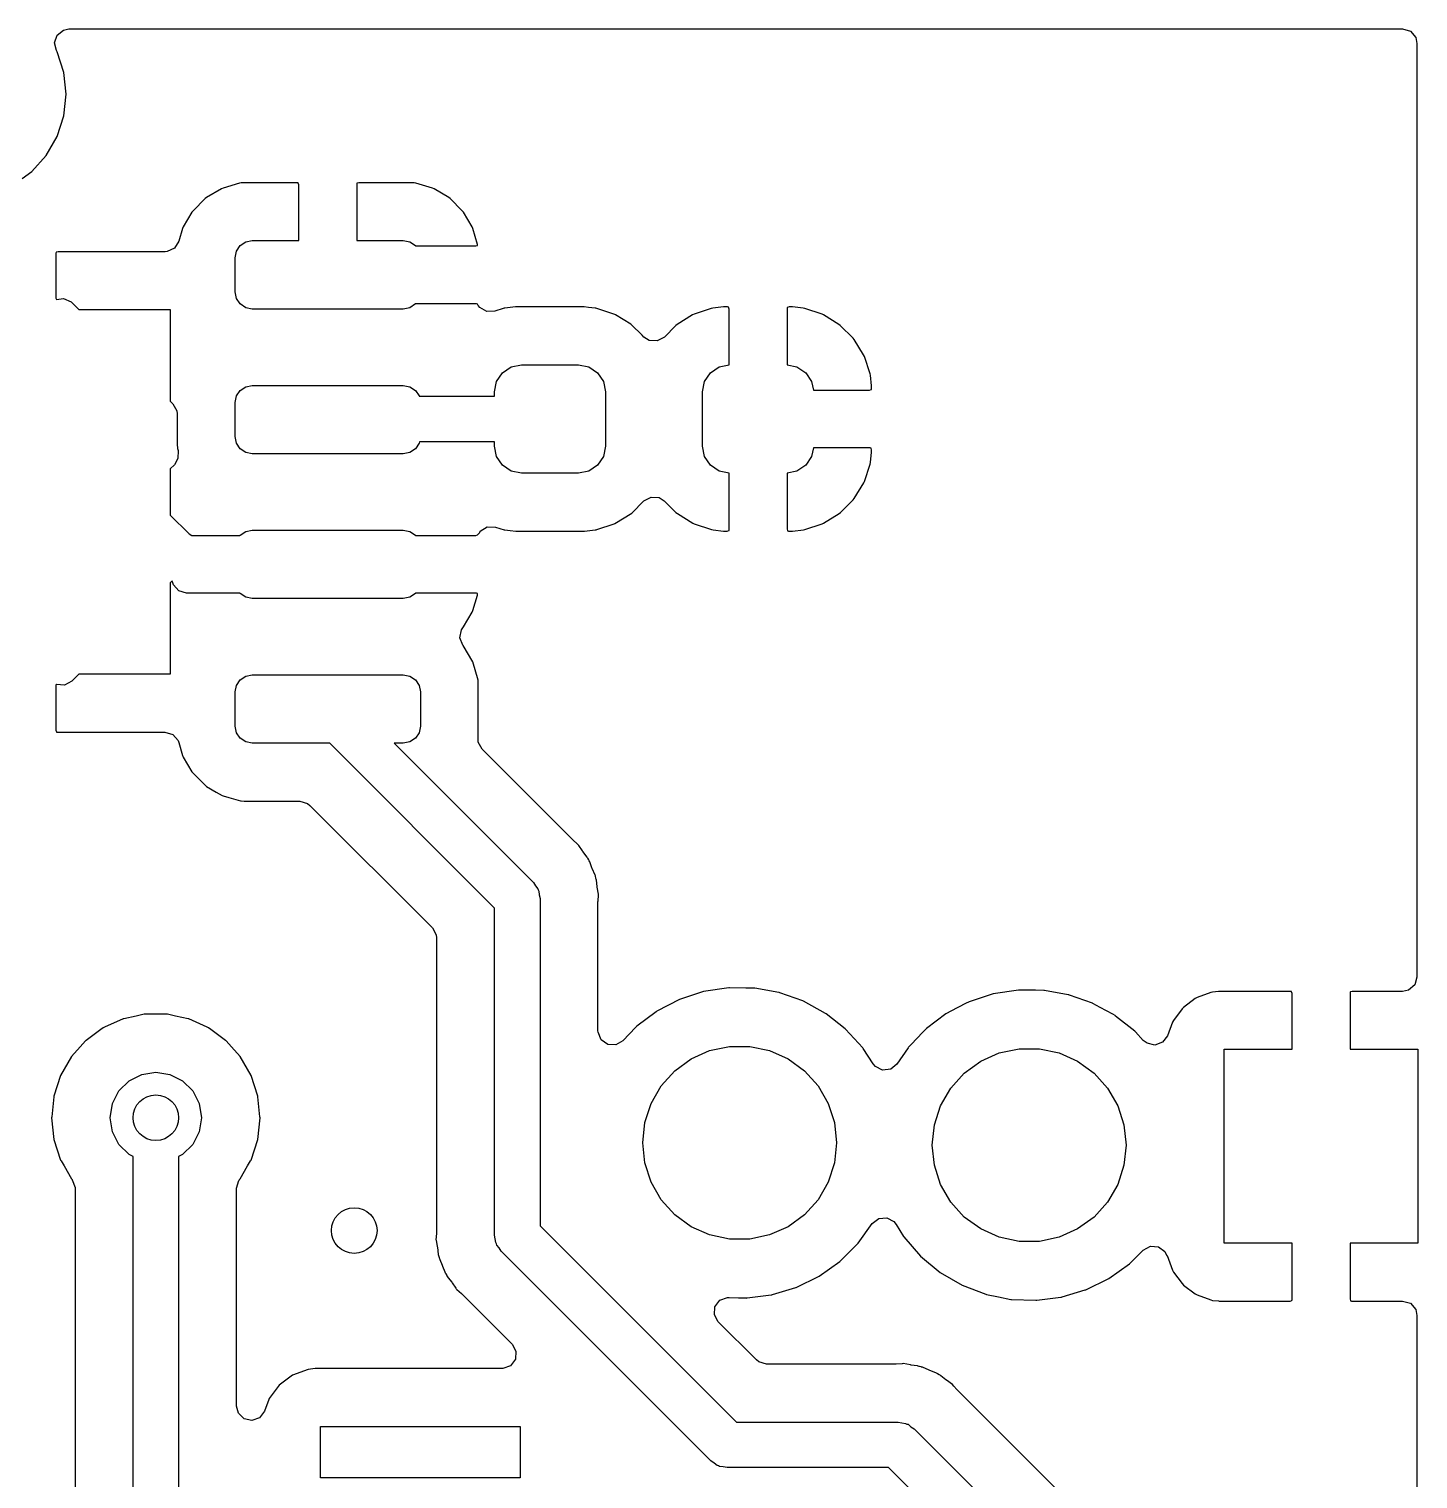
# Model space of a CAD drawing. Extents: x 89.4 to 113.8, y -88.6 to -51.3.
# Drawn here: x 101.62 to 113.8, y -64.03 to -51.31 of the extents above; entities that cross this region are included whole.
import ezdxf

# ---------------------------------------------------------------- set-up
doc = ezdxf.new("R2010")
doc.units = 0
doc.layers.add('BLACK', color=7, linetype='CONTINUOUS')

msp = doc.modelspace()

# ---------------------------------------------------------------- linework, layer by layer
at = {"layer": 'BLACK', "linetype": 'CONTINUOUS'}
for p, q in [((101.841, -51.4285), (101.865, -51.3614)), ((101.865, -51.3614), (101.92, -51.3175)), ((101.92, -51.3175), (101.967, -51.3085)), ((101.967, -51.3085), (113.665, -51.3085)), ((113.665, -51.3085), (113.734, -51.3285)), ((113.734, -51.3285), (113.78, -51.3822)), ((113.78, -51.3822), (113.791, -51.4345)), ((101.858, -51.4975), (101.841, -51.4285)), ((101.865, -51.5084), (101.858, -51.4975)), ((101.924, -51.6901), (101.865, -51.5084)), ((113.791, -51.4345), (113.791, -59.626)), ((101.944, -51.88), (101.924, -51.6901)), ((101.924, -52.0699), (101.944, -51.88)), ((101.865, -52.2516), (101.924, -52.0699)), ((101.769, -52.4169), (101.865, -52.2516)), ((101.641, -52.5589), (101.769, -52.4169)), ((101.558, -52.6196), (101.641, -52.5589)), ((103.465, -52.6617), (103.319, -52.7041)), ((103.478, -52.6594), (103.465, -52.6617)), ((103.506, -52.6572), (103.478, -52.6594)), ((103.511, -52.657), (103.506, -52.6572)), ((103.97, -52.657), (103.511, -52.657)), ((103.978, -52.6587), (103.97, -52.657)), ((103.979, -52.6599), (103.978, -52.6587)), ((103.983, -52.6751), (103.979, -52.6599)), ((104.493, -52.6629), (104.492, -52.6705)), ((104.494, -52.6615), (104.493, -52.6629)), ((104.51, -52.657), (104.494, -52.6615)), ((104.964, -52.657), (104.51, -52.657)), ((104.969, -52.6572), (104.964, -52.657)), ((104.997, -52.6594), (104.969, -52.6572)), ((105.01, -52.6617), (104.997, -52.6594)), ((105.156, -52.7041), (105.01, -52.6617)), ((103.175, -52.7869), (103.163, -52.7966)), ((103.305, -52.7104), (103.175, -52.7869)), ((103.319, -52.7041), (103.305, -52.7104)), ((103.983, -53.165), (103.983, -52.6751)), ((104.492, -52.6705), (104.492, -53.165)), ((105.17, -52.7104), (105.156, -52.7041)), ((105.3, -52.7869), (105.17, -52.7104)), ((105.312, -52.7966), (105.3, -52.7869)), ((103.047, -52.9153), (102.97, -53.0448)), ((103.057, -52.9029), (103.047, -52.9153)), ((103.163, -52.7966), (103.057, -52.9029)), ((105.418, -52.9029), (105.312, -52.7966)), ((105.428, -52.9153), (105.418, -52.9029)), ((105.505, -53.0448), (105.428, -52.9153)), ((102.97, -53.0448), (102.964, -53.0592)), ((105.511, -53.0592), (105.505, -53.0448)), ((102.932, -53.1712), (102.893, -53.231)), ((102.964, -53.0592), (102.932, -53.1712)), ((103.518, -53.1764), (103.575, -53.165)), ((103.575, -53.165), (103.983, -53.165)), ((104.492, -53.165), (104.9, -53.165)), ((104.9, -53.165), (104.957, -53.1764)), ((105.552, -53.1991), (105.511, -53.0592)), ((101.856, -53.2679), (101.854, -53.2755)), ((101.854, -53.2755), (101.854, -53.6693)), ((101.857, -53.2665), (101.856, -53.2679)), ((101.872, -53.262), (101.857, -53.2665)), ((102.811, -53.262), (101.872, -53.262)), ((102.829, -53.2607), (102.811, -53.262)), ((102.893, -53.231), (102.829, -53.2607)), ((103.425, -53.315), (103.436, -53.2576)), ((103.436, -53.2576), (103.469, -53.2089)), ((103.469, -53.2089), (103.518, -53.1764)), ((104.957, -53.1764), (105.006, -53.2089)), ((105.006, -53.2089), (105.007, -53.211)), ((105.007, -53.211), (105.537, -53.211)), ((105.537, -53.211), (105.55, -53.207)), ((105.55, -53.207), (105.552, -53.1991)), ((103.425, -53.615), (103.425, -53.315)), ((101.854, -53.6693), (101.858, -53.6823)), ((101.858, -53.6823), (101.921, -53.6732)), ((101.921, -53.6732), (101.986, -53.7027)), ((103.436, -53.6724), (103.425, -53.615)), ((103.469, -53.7211), (103.436, -53.6724)), ((101.986, -53.7027), (101.992, -53.7088)), ((101.992, -53.7088), (102.054, -53.77)), ((102.054, -53.77), (102.857, -53.77)), ((102.857, -53.77), (102.857, -54.5734)), ((103.518, -53.7536), (103.469, -53.7211)), ((103.575, -53.765), (103.518, -53.7536)), ((104.9, -53.765), (103.575, -53.765)), ((104.957, -53.7536), (104.9, -53.765)), ((105.006, -53.7211), (104.957, -53.7536)), ((105.007, -53.719), (105.006, -53.7211)), ((105.543, -53.719), (105.007, -53.719)), ((105.552, -53.723), (105.543, -53.719)), ((105.558, -53.733), (105.552, -53.723)), ((105.572, -53.7505), (105.558, -53.733)), ((105.633, -53.7867), (105.572, -53.7505)), ((105.704, -53.7841), (105.633, -53.7867)), ((105.777, -53.7595), (105.704, -53.7841)), ((105.784, -53.7573), (105.777, -53.7595)), ((105.777, -53.7595), (105.777, -53.7595)), ((105.791, -53.7566), (105.784, -53.7573)), ((105.885, -53.7468), (105.791, -53.7566)), ((105.791, -53.7566), (105.791, -53.7566)), ((105.888, -53.7465), (105.885, -53.7468)), ((105.885, -53.7468), (105.885, -53.7468)), ((106.487, -53.7465), (105.888, -53.7465)), ((106.526, -53.7505), (106.487, -53.7465)), ((106.583, -53.7563), (106.526, -53.7505)), ((106.59, -53.757), (106.583, -53.7563)), ((106.583, -53.7563), (106.583, -53.7563)), ((106.755, -53.8118), (106.59, -53.757)), ((107.602, -53.76), (107.451, -53.8105)), ((107.616, -53.7571), (107.602, -53.76)), ((107.71, -53.7473), (107.616, -53.7571)), ((107.716, -53.747), (107.71, -53.7473)), ((107.745, -53.747), (107.716, -53.747)), ((107.753, -53.7487), (107.745, -53.747)), ((107.754, -53.7499), (107.753, -53.7487)), ((107.758, -53.7651), (107.754, -53.7499)), ((107.758, -54.2558), (107.758, -53.7651)), ((108.268, -53.7529), (108.266, -53.7605)), ((108.266, -53.7605), (108.266, -54.2558)), ((108.269, -53.7515), (108.268, -53.7529)), ((108.285, -53.747), (108.269, -53.7515)), ((108.309, -53.747), (108.285, -53.747)), ((108.315, -53.7473), (108.309, -53.747)), ((108.408, -53.7568), (108.315, -53.7473)), ((108.421, -53.7597), (108.408, -53.7568)), ((108.573, -53.8099), (108.421, -53.7597)), ((108.586, -53.8161), (108.573, -53.8099)), ((106.761, -53.8156), (106.755, -53.8118)), ((106.897, -53.8992), (106.761, -53.8156)), ((106.761, -53.8156), (106.761, -53.8156)), ((106.903, -53.9031), (106.897, -53.8992)), ((106.996, -53.996), (106.903, -53.9031)), ((107.291, -53.9095), (107.19, -54.0111)), ((107.303, -53.9004), (107.291, -53.9095)), ((107.438, -53.8167), (107.303, -53.9004)), ((107.451, -53.8105), (107.438, -53.8167)), ((108.721, -53.8996), (108.586, -53.8161)), ((108.733, -53.9086), (108.721, -53.8996)), ((108.846, -54.0211), (108.733, -53.9086)), ((107.011, -54.0113), (106.996, -53.996)), ((107.057, -54.0402), (107.011, -54.0113)), ((107.127, -54.0452), (107.057, -54.0402)), ((107.19, -54.0111), (107.127, -54.0452)), ((108.855, -54.0325), (108.846, -54.0211)), ((108.938, -54.1679), (108.855, -54.0325)), ((108.945, -54.181), (108.938, -54.1679)), ((108.995, -54.3325), (108.945, -54.181)), ((105.77, -54.3246), (105.847, -54.2731)), ((105.847, -54.2731), (105.938, -54.255)), ((105.938, -54.255), (106.438, -54.255)), ((106.438, -54.255), (106.528, -54.2731)), ((106.528, -54.2731), (106.605, -54.3246)), ((107.595, -54.3246), (107.672, -54.2731)), ((107.672, -54.2731), (107.758, -54.2558)), ((108.266, -54.2558), (108.353, -54.2731)), ((108.353, -54.2731), (108.43, -54.3246)), ((103.518, -54.4464), (103.575, -54.435)), ((103.575, -54.435), (104.9, -54.435)), ((104.9, -54.435), (104.957, -54.4464)), ((105.7, -54.4925), (105.718, -54.4016)), ((105.718, -54.4016), (105.77, -54.3246)), ((106.605, -54.3246), (106.657, -54.4016)), ((106.657, -54.4016), (106.675, -54.4925)), ((107.525, -54.4925), (107.543, -54.4016)), ((107.543, -54.4016), (107.595, -54.3246)), ((108.43, -54.3246), (108.482, -54.4016)), ((108.482, -54.4016), (108.497, -54.476)), ((108.998, -54.3459), (108.995, -54.3325)), ((109.008, -54.4397), (108.998, -54.3459)), ((109.008, -54.4462), (109.008, -54.4397)), ((103.425, -54.585), (103.436, -54.5276)), ((103.436, -54.5276), (103.469, -54.4789)), ((103.469, -54.4789), (103.518, -54.4464)), ((104.957, -54.4464), (105.006, -54.4789)), ((105.006, -54.4789), (105.039, -54.5276)), ((105.039, -54.5276), (105.039, -54.53)), ((105.039, -54.53), (105.7, -54.53)), ((105.7, -54.53), (105.7, -54.4925)), ((106.675, -54.4925), (106.675, -54.9675)), ((107.525, -54.9675), (107.525, -54.4925)), ((108.497, -54.476), (108.99, -54.476)), ((108.99, -54.476), (109.005, -54.4715)), ((109.005, -54.4715), (109.006, -54.4701)), ((109.006, -54.4701), (109.008, -54.4625)), ((109.008, -54.4625), (109.008, -54.4462)), ((102.857, -54.5734), (102.88, -54.596)), ((102.88, -54.596), (102.914, -54.6584)), ((102.914, -54.6584), (102.916, -54.6851)), ((102.916, -54.6851), (102.916, -54.9515)), ((103.425, -54.885), (103.425, -54.585)), ((102.916, -54.9515), (102.919, -54.9888)), ((103.436, -54.9424), (103.425, -54.885)), ((103.469, -54.9911), (103.436, -54.9424)), ((105.039, -54.9424), (105.006, -54.9911)), ((105.041, -54.93), (105.039, -54.9424)), ((105.7, -54.93), (105.041, -54.93)), ((105.7, -54.9675), (105.7, -54.93)), ((102.924, -55.0776), (102.893, -55.1309)), ((102.919, -54.9888), (102.925, -55.0066)), ((102.925, -55.0066), (102.924, -55.0776)), ((103.518, -55.0236), (103.469, -54.9911)), ((103.575, -55.035), (103.518, -55.0236)), ((104.9, -55.035), (103.575, -55.035)), ((104.957, -55.0236), (104.9, -55.035)), ((105.006, -54.9911), (104.957, -55.0236)), ((105.718, -55.0584), (105.7, -54.9675)), ((105.77, -55.1354), (105.718, -55.0584)), ((106.657, -55.0584), (106.605, -55.1354)), ((106.675, -54.9675), (106.657, -55.0584)), ((107.543, -55.0584), (107.525, -54.9675)), ((107.595, -55.1354), (107.543, -55.0584)), ((108.482, -55.0584), (108.43, -55.1354)), ((108.497, -54.984), (108.482, -55.0584)), ((108.994, -54.984), (108.497, -54.984)), ((109.002, -54.9857), (108.994, -54.984)), ((108.998, -55.1129), (109.008, -55.0202)), ((109.004, -54.9869), (109.002, -54.9857)), ((109.008, -55.0021), (109.004, -54.9869)), ((109.008, -55.0138), (109.008, -55.0021)), ((109.008, -55.0202), (109.008, -55.0138)), ((102.893, -55.1309), (102.857, -55.1666)), ((102.857, -55.1666), (102.857, -55.5734)), ((105.847, -55.1869), (105.77, -55.1354)), ((105.938, -55.205), (105.847, -55.1869)), ((106.438, -55.205), (105.938, -55.205)), ((106.528, -55.1869), (106.438, -55.205)), ((106.605, -55.1354), (106.528, -55.1869)), ((107.672, -55.1869), (107.595, -55.1354)), ((107.758, -55.2042), (107.672, -55.1869)), ((107.758, -55.6995), (107.758, -55.2042)), ((108.353, -55.1869), (108.266, -55.2042)), ((108.266, -55.2042), (108.266, -55.6949)), ((108.43, -55.1354), (108.353, -55.1869)), ((108.945, -55.2778), (108.995, -55.1262)), ((108.995, -55.1262), (108.998, -55.1129)), ((108.855, -55.4265), (108.939, -55.2909)), ((108.939, -55.2909), (108.945, -55.2778)), ((106.904, -55.5561), (107.011, -55.4489)), ((107.011, -55.4489), (107.073, -55.4148)), ((107.073, -55.4148), (107.144, -55.4198)), ((107.144, -55.4198), (107.189, -55.4487)), ((107.189, -55.4487), (107.292, -55.5514)), ((108.734, -55.5505), (108.846, -55.4379)), ((108.846, -55.4379), (108.855, -55.4265)), ((102.857, -55.5734), (103.022, -55.7382)), ((106.756, -55.6477), (106.904, -55.5561)), ((107.292, -55.5514), (107.304, -55.5604)), ((107.304, -55.5604), (107.439, -55.6439)), ((108.587, -55.6433), (108.722, -55.5596)), ((108.722, -55.5596), (108.734, -55.5505)), ((103.469, -55.7489), (103.518, -55.7164)), ((103.518, -55.7164), (103.575, -55.705)), ((103.575, -55.705), (104.9, -55.705)), ((104.9, -55.705), (104.957, -55.7164)), ((104.957, -55.7164), (105.006, -55.7489)), ((105.571, -55.7252), (105.575, -55.7152)), ((105.575, -55.7152), (105.635, -55.6768)), ((105.635, -55.6768), (105.71, -55.6781)), ((105.71, -55.6781), (105.785, -55.703)), ((105.785, -55.703), (105.792, -55.7037)), ((105.792, -55.7037), (105.792, -55.7037)), ((105.792, -55.7037), (105.839, -55.7085)), ((105.839, -55.7085), (105.888, -55.7135)), ((105.888, -55.7135), (106.487, -55.7135)), ((106.487, -55.7135), (106.49, -55.7132)), ((106.49, -55.7132), (106.584, -55.7034)), ((106.49, -55.7132), (106.49, -55.7132)), ((106.584, -55.7034), (106.591, -55.7027)), ((106.584, -55.7034), (106.584, -55.7034)), ((106.591, -55.7027), (106.598, -55.7005)), ((106.598, -55.7005), (106.749, -55.65)), ((106.598, -55.7005), (106.598, -55.7005)), ((106.749, -55.65), (106.756, -55.6477)), ((107.439, -55.6439), (107.452, -55.6501)), ((107.452, -55.6501), (107.604, -55.7003)), ((107.604, -55.7003), (107.617, -55.7032)), ((107.617, -55.7032), (107.71, -55.7127)), ((107.71, -55.7127), (107.716, -55.713)), ((107.716, -55.713), (107.74, -55.713)), ((107.74, -55.713), (107.756, -55.7085)), ((107.756, -55.7085), (107.757, -55.7071)), ((107.757, -55.7071), (107.758, -55.6995)), ((108.266, -55.6949), (108.271, -55.7101)), ((108.271, -55.7101), (108.272, -55.7113)), ((108.272, -55.7113), (108.28, -55.713)), ((108.28, -55.713), (108.309, -55.713)), ((108.309, -55.713), (108.315, -55.7127)), ((108.315, -55.7127), (108.409, -55.7029)), ((108.409, -55.7029), (108.423, -55.7)), ((108.423, -55.7), (108.574, -55.6495)), ((108.574, -55.6495), (108.587, -55.6433)), ((103.022, -55.7382), (103.045, -55.751)), ((103.045, -55.751), (103.468, -55.751)), ((103.468, -55.751), (103.469, -55.7489)), ((105.006, -55.7489), (105.007, -55.751)), ((105.007, -55.751), (105.537, -55.751)), ((105.537, -55.751), (105.552, -55.7465)), ((105.552, -55.7465), (105.571, -55.7252)), ((102.867, -56.1569), (102.857, -56.1666)), ((102.857, -56.1666), (102.857, -56.97)), ((102.874, -56.1536), (102.867, -56.1569)), ((102.878, -56.1685), (102.874, -56.1536)), ((102.884, -56.1853), (102.878, -56.1685)), ((102.931, -56.239), (102.884, -56.1853)), ((102.999, -56.259), (102.931, -56.239)), ((103.468, -56.259), (102.999, -56.259)), ((103.469, -56.2611), (103.468, -56.259)), ((103.518, -56.2936), (103.469, -56.2611)), ((103.575, -56.305), (103.518, -56.2936)), ((104.9, -56.305), (103.575, -56.305)), ((104.957, -56.2936), (104.9, -56.305)), ((105.006, -56.2611), (104.957, -56.2936)), ((105.007, -56.259), (105.006, -56.2611)), ((105.543, -56.259), (105.007, -56.259)), ((105.511, -56.4108), (105.55, -56.2764)), ((105.55, -56.2623), (105.543, -56.259)), ((105.55, -56.2764), (105.55, -56.2623)), ((105.428, -56.5547), (105.505, -56.4252)), ((105.505, -56.4252), (105.511, -56.4108)), ((105.396, -56.6507), (105.41, -56.5811)), ((105.41, -56.5811), (105.422, -56.5624)), ((105.422, -56.5624), (105.428, -56.5547)), ((105.422, -56.7153), (105.396, -56.6507)), ((105.424, -56.7182), (105.422, -56.7153)), ((105.509, -56.8614), (105.424, -56.7182)), ((105.556, -57.0212), (105.509, -56.8614)), ((102.054, -56.97), (101.993, -57.0309)), ((102.857, -56.97), (102.054, -56.97)), ((103.469, -57.0189), (103.518, -56.9864)), ((103.518, -56.9864), (103.575, -56.975)), ((103.575, -56.975), (104.9, -56.975)), ((104.9, -56.975), (104.957, -56.9864)), ((104.957, -56.9864), (105.006, -57.0189)), ((101.857, -57.0588), (101.854, -57.0671)), ((101.854, -57.0671), (101.854, -57.4599)), ((101.859, -57.0599), (101.857, -57.0588)), ((101.93, -57.065), (101.859, -57.0599)), ((101.993, -57.0309), (101.93, -57.065)), ((103.425, -57.125), (103.436, -57.0676)), ((103.436, -57.0676), (103.469, -57.0189)), ((105.006, -57.0189), (105.039, -57.0676)), ((105.039, -57.0676), (105.05, -57.125)), ((105.556, -57.0276), (105.556, -57.0212)), ((105.558, -57.056), (105.556, -57.0276)), ((105.556, -57.0276), (105.556, -57.0276)), ((105.558, -57.0585), (105.558, -57.056)), ((105.558, -57.4915), (105.558, -57.0585)), ((103.425, -57.425), (103.425, -57.125)), ((105.05, -57.125), (105.05, -57.425)), ((101.854, -57.4599), (101.858, -57.4751)), ((101.858, -57.4751), (101.86, -57.4763)), ((101.86, -57.4763), (101.868, -57.478)), ((101.868, -57.478), (102.81, -57.478)), ((102.81, -57.478), (102.878, -57.498)), ((102.878, -57.498), (102.925, -57.5517)), ((103.436, -57.4824), (103.425, -57.425)), ((103.469, -57.5311), (103.436, -57.4824)), ((105.039, -57.4824), (105.006, -57.5311)), ((105.05, -57.425), (105.039, -57.4824)), ((105.556, -57.5286), (105.558, -57.494)), ((105.558, -57.4939), (105.558, -57.4915)), ((105.558, -57.494), (105.558, -57.4939)), ((102.925, -57.5517), (102.931, -57.5688)), ((102.931, -57.5688), (102.964, -57.681)), ((103.518, -57.5636), (103.469, -57.5311)), ((103.575, -57.575), (103.518, -57.5636)), ((104.255, -57.575), (103.575, -57.575)), ((105.7, -59.0203), (104.255, -57.575)), ((104.9, -57.575), (104.82, -57.575)), ((104.82, -57.575), (106.042, -58.7963)), ((104.957, -57.5636), (104.9, -57.575)), ((105.006, -57.5311), (104.957, -57.5636)), ((105.558, -57.5653), (105.556, -57.5286)), ((105.592, -57.6276), (105.558, -57.5653)), ((102.964, -57.681), (102.966, -57.6886)), ((102.966, -57.6886), (102.97, -57.6954)), ((102.97, -57.6954), (103.047, -57.825)), ((106.384, -58.4191), (105.592, -57.6276)), ((103.047, -57.825), (103.047, -57.825)), ((103.047, -57.825), (103.051, -57.8318)), ((103.051, -57.8318), (103.168, -57.9495)), ((103.168, -57.9495), (103.175, -57.9535)), ((103.175, -57.9535), (103.175, -57.9535)), ((103.175, -57.9535), (103.258, -58.0025)), ((103.258, -58.0025), (103.311, -58.0341)), ((103.311, -58.0341), (103.319, -58.0364)), ((103.319, -58.0364), (103.319, -58.0364)), ((103.319, -58.0364), (103.371, -58.0515)), ((103.371, -58.0515), (103.471, -58.0806)), ((103.471, -58.0806), (103.478, -58.0811)), ((103.478, -58.0811), (103.478, -58.0811)), ((103.478, -58.0811), (103.506, -58.0833)), ((103.506, -58.0833), (103.506, -58.0833)), ((103.506, -58.0833), (103.508, -58.0835)), ((103.508, -58.0835), (103.992, -58.0835)), ((103.992, -58.0835), (104.06, -58.1035)), ((104.06, -58.1035), (104.081, -58.1204)), ((104.081, -58.1204), (105.155, -59.1941)), ((106.389, -58.4241), (106.384, -58.4191)), ((106.426, -58.4573), (106.389, -58.4241)), ((106.435, -58.4655), (106.426, -58.4573)), ((106.44, -58.4718), (106.435, -58.4655)), ((106.472, -58.5182), (106.44, -58.4718)), ((106.44, -58.4718), (106.44, -58.4718)), ((106.475, -58.5235), (106.472, -58.5182)), ((106.514, -58.5742), (106.475, -58.5235)), ((106.517, -58.5811), (106.514, -58.5742)), ((106.519, -58.5834), (106.517, -58.5811)), ((106.527, -58.5982), (106.519, -58.5834)), ((106.528, -58.6006), (106.527, -58.5982)), ((106.532, -58.6068), (106.528, -58.6006)), ((106.535, -58.614), (106.532, -58.6068)), ((106.555, -58.6666), (106.535, -58.614)), ((106.535, -58.614), (106.535, -58.614)), ((106.558, -58.6727), (106.555, -58.6666)), ((106.583, -58.7312), (106.558, -58.6727)), ((106.585, -58.7387), (106.583, -58.7312)), ((106.585, -58.7412), (106.585, -58.7387)), ((106.59, -58.7575), (106.585, -58.7412)), ((106.59, -58.7602), (106.59, -58.7575)), ((106.593, -58.7673), (106.59, -58.7602)), ((106.594, -58.7748), (106.593, -58.7673)), ((106.042, -58.7963), (106.059, -58.8246)), ((106.059, -58.8246), (106.08, -58.8508)), ((106.08, -58.8508), (106.083, -58.862)), ((106.083, -58.862), (106.089, -58.8717)), ((106.089, -58.8717), (106.093, -58.9049)), ((106.601, -58.8307), (106.594, -58.7748)), ((106.602, -58.8372), (106.601, -58.8307)), ((106.613, -58.9001), (106.602, -58.8372)), ((105.7, -61.89), (105.7, -59.0203)), ((106.093, -58.9049), (106.1, -58.9375)), ((106.1, -58.9375), (106.1, -61.8072)), ((106.608, -58.9664), (106.609, -58.9578)), ((106.608, -60.0985), (106.608, -58.9664)), ((106.609, -58.9578), (106.612, -58.9077)), ((106.612, -58.9077), (106.613, -58.9001)), ((106.612, -58.9077), (106.612, -58.9077)), ((105.155, -59.1941), (105.189, -59.2564)), ((105.189, -59.2564), (105.191, -59.2832)), ((105.191, -59.2832), (105.191, -61.8611)), ((113.791, -59.626), (113.771, -59.6941)), ((107.534, -59.754), (107.322, -59.8234)), ((107.755, -59.7202), (107.534, -59.754)), ((107.76, -59.7202), (107.755, -59.7202)), ((107.904, -59.722), (107.76, -59.7202)), ((107.76, -59.7202), (107.76, -59.7202)), ((107.978, -59.7229), (107.904, -59.722)), ((107.983, -59.7238), (107.978, -59.7229)), ((108.193, -59.7612), (107.983, -59.7238)), ((107.983, -59.7238), (107.983, -59.7238)), ((108.198, -59.7621), (108.193, -59.7612)), ((108.193, -59.7612), (108.193, -59.7612)), ((108.203, -59.7638), (108.198, -59.7621)), ((108.404, -59.8349), (108.203, -59.7638)), ((108.203, -59.7638), (108.203, -59.7638)), ((110.074, -59.774), (109.862, -59.8434)), ((110.295, -59.7402), (110.074, -59.774)), ((110.3, -59.7402), (110.295, -59.7402)), ((110.444, -59.742), (110.3, -59.7402)), ((110.3, -59.7402), (110.3, -59.7402)), ((110.518, -59.7429), (110.444, -59.742)), ((110.523, -59.7438), (110.518, -59.7429)), ((110.733, -59.7812), (110.523, -59.7438)), ((110.523, -59.7438), (110.523, -59.7438)), ((110.738, -59.7821), (110.733, -59.7812)), ((110.733, -59.7812), (110.733, -59.7812)), ((110.743, -59.7838), (110.738, -59.7821)), ((110.944, -59.8549), (110.743, -59.7838)), ((110.743, -59.7838), (110.743, -59.7838)), ((111.982, -59.7615), (111.862, -59.8067)), ((111.998, -59.7579), (111.982, -59.7615)), ((112.049, -59.7524), (111.998, -59.7579)), ((112.055, -59.752), (112.049, -59.7524)), ((112.682, -59.752), (112.055, -59.752)), ((112.69, -59.7537), (112.682, -59.752)), ((112.692, -59.7549), (112.69, -59.7537)), ((112.696, -59.7701), (112.692, -59.7549)), ((112.696, -60.26), (112.696, -59.7701)), ((113.206, -59.7579), (113.204, -59.7655)), ((113.204, -59.7655), (113.204, -60.26)), ((113.207, -59.7565), (113.206, -59.7579)), ((113.222, -59.752), (113.207, -59.7565)), ((113.665, -59.752), (113.222, -59.752)), ((113.718, -59.7406), (113.665, -59.752)), ((113.771, -59.6941), (113.718, -59.7406)), ((107.322, -59.8234), (107.124, -59.9265)), ((108.409, -59.8366), (108.404, -59.8349)), ((108.404, -59.8349), (108.404, -59.8349)), ((108.604, -59.9446), (108.409, -59.8366)), ((109.831, -59.8591), (109.702, -59.9265)), ((109.862, -59.8434), (109.831, -59.8591)), ((110.949, -59.8566), (110.944, -59.8549)), ((110.944, -59.8549), (110.944, -59.8549)), ((111.012, -59.8917), (110.949, -59.8566)), ((111.123, -59.9529), (111.012, -59.8917)), ((111.732, -59.9043), (111.655, -60.0064)), ((111.744, -59.8917), (111.732, -59.9043)), ((111.846, -59.8152), (111.744, -59.8917)), ((111.862, -59.8067), (111.846, -59.8152)), ((102.442, -59.9939), (102.279, -60.0662)), ((102.448, -59.9912), (102.442, -59.9939)), ((102.442, -59.9939), (102.442, -59.9939)), ((102.558, -59.9678), (102.448, -59.9912)), ((102.628, -59.9529), (102.558, -59.9678)), ((102.635, -59.9515), (102.628, -59.9529)), ((102.628, -59.9529), (102.628, -59.9529)), ((102.825, -59.9515), (102.635, -59.9515)), ((102.832, -59.9529), (102.825, -59.9515)), ((102.902, -59.9678), (102.832, -59.9529)), ((102.832, -59.9529), (102.832, -59.9529)), ((103.012, -59.9912), (102.902, -59.9678)), ((103.018, -59.9939), (103.012, -59.9912)), ((103.181, -60.0662), (103.018, -59.9939)), ((103.018, -59.9939), (103.018, -59.9939)), ((107.119, -59.9296), (106.949, -60.0575)), ((107.124, -59.9265), (107.119, -59.9296)), ((107.119, -59.9296), (107.119, -59.9296)), ((108.608, -59.9478), (108.604, -59.9446)), ((108.776, -60.0798), (108.608, -59.9478)), ((108.608, -59.9478), (108.608, -59.9478)), ((109.659, -59.9496), (109.489, -60.0775)), ((109.664, -59.9465), (109.659, -59.9496)), ((109.659, -59.9496), (109.659, -59.9496)), ((109.702, -59.9265), (109.664, -59.9465)), ((111.144, -59.9646), (111.123, -59.9529)), ((111.148, -59.9678), (111.144, -59.9646)), ((111.316, -60.0998), (111.148, -59.9678)), ((111.148, -59.9678), (111.148, -59.9678)), ((111.647, -60.0219), (111.602, -60.1408)), ((111.655, -60.0064), (111.647, -60.0219)), ((102.248, -60.0869), (102.119, -60.1811)), ((102.268, -60.0728), (102.248, -60.0869)), ((102.273, -60.0689), (102.268, -60.0728)), ((102.268, -60.0728), (102.268, -60.0728)), ((102.279, -60.0662), (102.273, -60.0689)), ((102.279, -60.0662), (102.279, -60.0662)), ((103.187, -60.0689), (103.181, -60.0662)), ((103.181, -60.0662), (103.181, -60.0662)), ((103.192, -60.0728), (103.187, -60.0689)), ((103.212, -60.0869), (103.192, -60.0728)), ((103.192, -60.0728), (103.192, -60.0728)), ((103.341, -60.1811), (103.212, -60.0869)), ((106.609, -60.1103), (106.608, -60.0985)), ((106.635, -60.1763), (106.609, -60.1103)), ((106.941, -60.0644), (106.826, -60.1855)), ((106.945, -60.0606), (106.941, -60.0644)), ((106.949, -60.0575), (106.945, -60.0606)), ((108.776, -60.0799), (108.776, -60.0798)), ((108.78, -60.0831), (108.776, -60.0799)), ((108.93, -60.2483), (108.78, -60.0831)), ((109.457, -60.1103), (109.354, -60.2175)), ((109.485, -60.0806), (109.457, -60.1103)), ((109.489, -60.0775), (109.485, -60.0806)), ((111.316, -60.0999), (111.316, -60.0998)), ((111.32, -60.1031), (111.316, -60.0999)), ((111.323, -60.1069), (111.32, -60.1031)), ((111.391, -60.1814), (111.323, -60.1069)), ((111.323, -60.1069), (111.323, -60.1069)), ((111.602, -60.1408), (111.559, -60.1976)), ((102.067, -60.2384), (101.991, -60.3231)), ((102.114, -60.186), (102.067, -60.2384)), ((102.119, -60.1811), (102.114, -60.186)), ((102.114, -60.186), (102.114, -60.186)), ((103.346, -60.186), (103.341, -60.1811)), ((103.393, -60.2384), (103.346, -60.186)), ((103.346, -60.186), (103.346, -60.186)), ((103.469, -60.3231), (103.393, -60.2384)), ((106.693, -60.2175), (106.635, -60.1763)), ((106.764, -60.221), (106.693, -60.2175)), ((106.826, -60.1855), (106.764, -60.221)), ((107.425, -60.3439), (107.587, -60.2716)), ((107.587, -60.2716), (107.761, -60.2347)), ((107.761, -60.2347), (107.939, -60.2347)), ((107.939, -60.2347), (108.113, -60.2716)), ((108.113, -60.2716), (108.275, -60.3439)), ((108.933, -60.2526), (108.93, -60.2483)), ((109.02, -60.3873), (108.933, -60.2526)), ((108.933, -60.2526), (108.933, -60.2526)), ((109.328, -60.2464), (109.23, -60.3899)), ((109.331, -60.2421), (109.328, -60.2464)), ((109.328, -60.2464), (109.328, -60.2464)), ((109.354, -60.2175), (109.331, -60.2421)), ((109.965, -60.3639), (110.127, -60.2916)), ((110.127, -60.2916), (110.301, -60.2547)), ((110.301, -60.2547), (110.479, -60.2547)), ((110.479, -60.2547), (110.653, -60.2916)), ((110.653, -60.2916), (110.815, -60.3639)), ((111.424, -60.2071), (111.391, -60.1814)), ((111.493, -60.2223), (111.424, -60.2071)), ((111.559, -60.1976), (111.493, -60.2223)), ((112.1, -61.96), (112.1, -60.26)), ((112.1, -60.26), (112.696, -60.26)), ((113.204, -60.26), (113.8, -60.26)), ((113.8, -60.26), (113.8, -61.96)), ((101.991, -60.3231), (101.895, -60.4884)), ((103.565, -60.4884), (103.469, -60.3231)), ((107.281, -60.4483), (107.425, -60.3439)), ((108.275, -60.3439), (108.419, -60.4483)), ((109.041, -60.4118), (109.02, -60.3873)), ((109.104, -60.4431), (109.041, -60.4118)), ((109.23, -60.3899), (109.175, -60.4349)), ((109.821, -60.4683), (109.965, -60.3639)), ((110.815, -60.3639), (110.959, -60.4683)), ((101.895, -60.4884), (101.836, -60.6701)), ((102.406, -60.6249), (102.495, -60.5364)), ((102.495, -60.5364), (102.606, -60.4796)), ((102.606, -60.4796), (102.73, -60.46)), ((102.73, -60.46), (102.854, -60.4796)), ((102.854, -60.4796), (102.965, -60.5364)), ((102.965, -60.5364), (103.054, -60.6249)), ((103.624, -60.6701), (103.565, -60.4884)), ((107.162, -60.5804), (107.281, -60.4483)), ((108.419, -60.4483), (108.538, -60.5804)), ((109.175, -60.4349), (109.104, -60.4431)), ((109.702, -60.6004), (109.821, -60.4683)), ((110.959, -60.4683), (111.078, -60.6004)), ((101.836, -60.6766), (101.817, -60.8534)), ((101.836, -60.6701), (101.836, -60.6766)), ((101.836, -60.6766), (101.836, -60.6766)), ((102.35, -60.7364), (102.406, -60.6249)), ((103.054, -60.6249), (103.11, -60.7364)), ((103.624, -60.6766), (103.624, -60.6701)), ((103.643, -60.8534), (103.624, -60.6766)), ((103.624, -60.6766), (103.624, -60.6766)), ((107.073, -60.7343), (107.162, -60.5804)), ((108.538, -60.5804), (108.627, -60.7343)), ((109.613, -60.7543), (109.702, -60.6004)), ((111.078, -60.6004), (111.167, -60.7543)), ((102.33, -60.86), (102.35, -60.7364)), ((103.11, -60.7364), (103.13, -60.86)), ((107.019, -60.9033), (107.073, -60.7343)), ((108.627, -60.7343), (108.681, -60.9033)), ((109.559, -60.9233), (109.613, -60.7543)), ((111.167, -60.7543), (111.221, -60.9233)), ((101.817, -60.8534), (101.816, -60.86)), ((101.816, -60.86), (101.836, -61.0499)), ((102.35, -60.9836), (102.33, -60.86)), ((103.13, -60.86), (103.11, -60.9836)), ((103.624, -61.0499), (103.644, -60.86)), ((103.644, -60.86), (103.643, -60.8534)), ((107, -61.08), (107.019, -60.9033)), ((108.681, -60.9033), (108.7, -61.08)), ((109.54, -61.1), (109.559, -60.9233)), ((111.221, -60.9233), (111.24, -61.1)), ((101.836, -61.0499), (101.895, -61.2316)), ((102.406, -61.0951), (102.35, -60.9836)), ((103.11, -60.9836), (103.054, -61.0951)), ((103.565, -61.2316), (103.624, -61.0499)), ((102.495, -61.1836), (102.406, -61.0951)), ((102.53, -61.2015), (102.495, -61.1836)), ((102.965, -61.1836), (102.93, -61.2015)), ((103.054, -61.0951), (102.965, -61.1836)), ((107.019, -61.2567), (107, -61.08)), ((108.7, -61.08), (108.681, -61.2567)), ((109.559, -61.2767), (109.54, -61.1)), ((111.24, -61.1), (111.221, -61.2767)), ((101.895, -61.2316), (101.899, -61.2373)), ((101.899, -61.2373), (101.899, -61.2373)), ((101.899, -61.2373), (101.925, -61.283)), ((101.925, -61.283), (101.991, -61.3969)), ((102.53, -65.3472), (102.53, -61.2015)), ((102.93, -61.2015), (102.93, -64.245)), ((103.469, -61.3969), (103.535, -61.283)), ((103.535, -61.283), (103.561, -61.2373)), ((103.561, -61.2373), (103.565, -61.2316)), ((103.561, -61.2373), (103.561, -61.2373)), ((107.073, -61.4257), (107.019, -61.2567)), ((108.681, -61.2567), (108.627, -61.4257)), ((109.613, -61.4457), (109.559, -61.2767)), ((111.221, -61.2767), (111.167, -61.4457)), ((101.991, -61.3969), (101.995, -61.4019)), ((101.995, -61.4019), (101.997, -61.4047)), ((101.997, -61.4047), (102.021, -61.4716)), ((103.438, -61.4787), (103.459, -61.4106)), ((103.459, -61.4106), (103.463, -61.4047)), ((103.463, -61.4047), (103.465, -61.4019)), ((103.465, -61.4019), (103.469, -61.3969)), ((107.162, -61.5796), (107.073, -61.4257)), ((108.627, -61.4257), (108.538, -61.5796)), ((102.021, -61.4716), (102.021, -61.4787)), ((102.021, -61.4787), (102.021, -64.3311)), ((103.438, -63.3908), (103.438, -61.4787)), ((109.702, -61.5996), (109.613, -61.4457)), ((111.167, -61.4457), (111.078, -61.5996)), ((107.281, -61.7117), (107.162, -61.5796)), ((108.538, -61.5796), (108.419, -61.7117)), ((109.821, -61.7317), (109.702, -61.5996)), ((111.078, -61.5996), (110.959, -61.7317)), ((106.1, -61.8072), (107.823, -63.53)), ((107.425, -61.8161), (107.281, -61.7117)), ((107.587, -61.8884), (107.425, -61.8161)), ((108.275, -61.8161), (108.113, -61.8884)), ((108.419, -61.7117), (108.275, -61.8161)), ((108.891, -61.9591), (109.014, -61.7888)), ((109.014, -61.7888), (109.07, -61.7451)), ((109.07, -61.7451), (109.14, -61.7387)), ((109.14, -61.7387), (109.203, -61.7715)), ((109.203, -61.7715), (109.223, -61.7964)), ((109.223, -61.7964), (109.287, -61.9007)), ((109.965, -61.8361), (109.821, -61.7317)), ((110.959, -61.7317), (110.815, -61.8361)), ((105.189, -61.909), (105.187, -61.9274)), ((105.187, -61.9274), (105.189, -61.9348)), ((105.191, -61.8697), (105.189, -61.909)), ((105.189, -61.9348), (105.189, -61.9348)), ((105.189, -61.9348), (105.198, -61.9903)), ((105.191, -61.8611), (105.191, -61.8697)), ((105.707, -61.9226), (105.7, -61.89)), ((105.711, -61.9558), (105.707, -61.9226)), ((107.761, -61.9253), (107.587, -61.8884)), ((107.939, -61.9253), (107.761, -61.9253)), ((108.113, -61.8884), (107.939, -61.9253)), ((109.287, -61.9007), (109.287, -61.9007)), ((109.287, -61.9007), (109.29, -61.9051)), ((109.29, -61.9051), (109.436, -62.0739)), ((110.127, -61.9084), (109.965, -61.8361)), ((110.301, -61.9453), (110.127, -61.9084)), ((110.479, -61.9453), (110.301, -61.9453)), ((110.653, -61.9084), (110.479, -61.9453)), ((110.815, -61.8361), (110.653, -61.9084)), ((105.198, -61.9903), (105.199, -61.9968)), ((105.199, -61.9968), (105.207, -62.0602)), ((105.207, -62.0602), (105.21, -62.0673)), ((105.21, -62.0673), (105.21, -62.07)), ((105.21, -62.07), (105.215, -62.0863)), ((105.717, -61.9655), (105.711, -61.9558)), ((105.72, -61.9767), (105.717, -61.9655)), ((105.741, -62.0029), (105.72, -61.9767)), ((105.758, -62.0312), (105.741, -62.0029)), ((107.599, -63.8714), (105.758, -62.0312)), ((108.73, -62.1212), (108.781, -62.0702)), ((108.781, -62.0702), (108.884, -61.9671)), ((108.884, -61.9671), (108.888, -61.9635)), ((108.888, -61.9635), (108.891, -61.9591)), ((109.436, -62.0739), (109.608, -62.2166)), ((111.274, -62.1375), (111.391, -62.0207)), ((111.391, -62.0207), (111.453, -61.9868)), ((111.453, -61.9868), (111.524, -61.992)), ((111.524, -61.992), (111.581, -62.0346)), ((111.581, -62.0346), (111.598, -62.0707)), ((111.598, -62.0707), (111.599, -62.0702)), ((111.599, -62.0702), (111.647, -62.1981)), ((112.696, -61.96), (112.1, -61.96)), ((112.696, -62.4545), (112.696, -61.96)), ((113.8, -61.96), (113.204, -61.96)), ((113.204, -61.96), (113.204, -62.4499)), ((105.215, -62.0863), (105.215, -62.0888)), ((105.215, -62.0888), (105.217, -62.0963)), ((105.217, -62.0963), (105.22, -62.1032)), ((105.22, -62.1032), (105.242, -62.1548)), ((105.242, -62.1548), (105.245, -62.1609)), ((105.245, -62.1609), (105.265, -62.2133)), ((108.548, -62.2509), (108.73, -62.1212)), ((111.088, -62.2709), (111.27, -62.1412)), ((111.27, -62.1412), (111.274, -62.1375)), ((111.647, -62.1981), (111.655, -62.2136)), ((105.265, -62.2133), (105.268, -62.2207)), ((105.268, -62.2207), (105.272, -62.2269)), ((105.272, -62.2269), (105.273, -62.2293)), ((105.273, -62.2293), (105.281, -62.2441)), ((105.281, -62.2441), (105.283, -62.2464)), ((105.283, -62.2464), (105.286, -62.2533)), ((105.286, -62.2533), (105.308, -62.2825)), ((105.308, -62.2825), (105.325, -62.304)), ((105.325, -62.304), (105.328, -62.3093)), ((105.328, -62.3093), (105.36, -62.3557)), ((108.347, -62.3492), (108.548, -62.2509)), ((109.608, -62.2166), (109.801, -62.3293)), ((109.801, -62.3293), (110.01, -62.409)), ((110.887, -62.3692), (111.088, -62.2709)), ((111.655, -62.2136), (111.732, -62.3157)), ((111.732, -62.3157), (111.744, -62.3283)), ((111.744, -62.3283), (111.846, -62.4048)), ((105.36, -62.3557), (105.36, -62.3557)), ((105.36, -62.3557), (105.365, -62.362)), ((105.365, -62.362), (105.37, -62.367)), ((105.37, -62.367), (105.37, -62.367)), ((105.37, -62.367), (105.411, -62.4034)), ((105.411, -62.4034), (105.416, -62.4084)), ((105.416, -62.4084), (105.854, -62.8464)), ((107.677, -62.4611), (107.743, -62.4363)), ((107.743, -62.4363), (107.757, -62.4361)), ((107.757, -62.4361), (107.839, -62.4391)), ((107.839, -62.4391), (107.907, -62.4416)), ((107.907, -62.4416), (107.907, -62.4416)), ((107.907, -62.4416), (107.912, -62.4418)), ((107.912, -62.4418), (107.917, -62.4411)), ((107.917, -62.4411), (108.128, -62.414)), ((107.917, -62.4411), (107.917, -62.4411)), ((108.128, -62.414), (108.133, -62.4134)), ((108.128, -62.414), (108.128, -62.414)), ((108.133, -62.4134), (108.138, -62.4119)), ((108.138, -62.4119), (108.342, -62.3507)), ((108.342, -62.3507), (108.347, -62.3492)), ((108.342, -62.3507), (108.342, -62.3507)), ((110.01, -62.409), (110.015, -62.4101)), ((110.015, -62.4101), (110.015, -62.4101)), ((110.015, -62.4101), (110.122, -62.4319)), ((110.122, -62.4319), (110.229, -62.4536)), ((110.229, -62.4536), (110.234, -62.4538)), ((110.234, -62.4538), (110.234, -62.4538)), ((110.234, -62.4538), (110.447, -62.4616)), ((110.457, -62.4611), (110.668, -62.434)), ((110.668, -62.434), (110.673, -62.4334)), ((110.668, -62.434), (110.668, -62.434)), ((110.673, -62.4334), (110.678, -62.4319)), ((110.678, -62.4319), (110.882, -62.3707)), ((110.882, -62.3707), (110.887, -62.3692)), ((110.882, -62.3707), (110.882, -62.3707)), ((111.846, -62.4048), (111.862, -62.4133)), ((111.862, -62.4133), (111.982, -62.4585)), ((111.982, -62.4585), (111.998, -62.4621)), ((112.694, -62.4621), (112.696, -62.4545)), ((113.204, -62.4499), (113.208, -62.4651)), ((107.629, -62.5888), (107.634, -62.5179)), ((107.634, -62.5179), (107.677, -62.4611)), ((110.447, -62.4616), (110.447, -62.4616)), ((110.447, -62.4616), (110.452, -62.4618)), ((110.452, -62.4618), (110.457, -62.4611)), ((110.457, -62.4611), (110.457, -62.4611)), ((111.998, -62.4621), (112.049, -62.4676)), ((112.049, -62.4676), (112.055, -62.468)), ((112.055, -62.468), (112.678, -62.468)), ((112.678, -62.468), (112.693, -62.4635)), ((112.693, -62.4635), (112.694, -62.4621)), ((113.208, -62.4651), (113.21, -62.4663)), ((113.21, -62.4663), (113.218, -62.468)), ((113.218, -62.468), (113.665, -62.468)), ((113.665, -62.468), (113.734, -62.488)), ((113.734, -62.488), (113.78, -62.5417)), ((113.78, -62.5417), (113.791, -62.594)), ((107.663, -62.6511), (107.629, -62.5888)), ((107.997, -62.9846), (107.663, -62.6511)), ((113.791, -62.594), (113.791, -88.2655)), ((105.854, -62.8464), (105.888, -62.9087)), ((105.888, -62.9087), (105.883, -62.9795)), ((104.065, -63.0683), (103.928, -63.1194)), ((104.127, -63.0615), (104.065, -63.0683)), ((105.765, -63.0615), (104.127, -63.0615)), ((105.774, -63.0612), (105.765, -63.0615)), ((105.841, -63.0364), (105.774, -63.0612)), ((105.883, -62.9795), (105.841, -63.0364)), ((108.018, -63.0015), (107.997, -62.9846)), ((108.086, -63.0215), (108.018, -63.0015)), ((109.215, -63.0215), (108.086, -63.0215)), ((109.223, -63.0213), (109.215, -63.0215)), ((109.277, -63.0181), (109.223, -63.0213)), ((109.285, -63.0177), (109.277, -63.0181)), ((109.277, -63.0181), (109.277, -63.0181)), ((109.348, -63.0293), (109.285, -63.0177)), ((109.354, -63.0304), (109.348, -63.0293)), ((109.38, -63.0338), (109.354, -63.0304)), ((109.41, -63.0377), (109.38, -63.0338)), ((109.417, -63.0387), (109.41, -63.0377)), ((109.41, -63.0377), (109.41, -63.0377)), ((109.425, -63.0415), (109.417, -63.0387)), ((109.427, -63.0421), (109.425, -63.0415)), ((109.443, -63.0468), (109.427, -63.0421)), ((109.446, -63.0476), (109.443, -63.0468)), ((109.453, -63.049), (109.446, -63.0476)), ((109.512, -63.0752), (109.453, -63.049)), ((109.518, -63.0778), (109.512, -63.0752)), ((109.57, -63.0982), (109.518, -63.0778)), ((103.812, -63.2067), (103.724, -63.3233)), ((103.928, -63.1194), (103.812, -63.2067)), ((109.57, -63.0983), (109.57, -63.0982)), ((109.577, -63.101), (109.57, -63.0983)), ((109.583, -63.1054), (109.577, -63.101)), ((109.586, -63.1066), (109.583, -63.1054)), ((109.601, -63.115), (109.586, -63.1066)), ((109.603, -63.1164), (109.601, -63.115)), ((109.61, -63.1195), (109.603, -63.1164)), ((109.616, -63.1242), (109.61, -63.1195)), ((109.66, -63.1589), (109.616, -63.1242)), ((109.665, -63.1629), (109.66, -63.1589)), ((109.718, -63.1996), (109.665, -63.1629)), ((109.73, -63.2139), (109.718, -63.1996)), ((109.756, -63.2432), (109.73, -63.2139)), ((103.721, -63.3317), (103.682, -63.4351)), ((103.724, -63.3233), (103.721, -63.3317)), ((109.761, -63.2495), (109.756, -63.2432)), ((112.914, -66.4016), (109.761, -63.2495)), ((103.454, -63.451), (103.438, -63.3908)), ((103.504, -63.5013), (103.454, -63.451)), ((103.682, -63.4351), (103.64, -63.4918)), ((103.573, -63.5165), (103.504, -63.5013)), ((103.64, -63.4918), (103.573, -63.5165)), ((104.175, -64.02), (104.175, -63.57)), ((104.175, -63.57), (105.925, -63.57)), ((105.925, -63.57), (105.925, -64.02)), ((107.823, -63.53), (109.24, -63.53)), ((109.24, -63.53), (109.273, -63.5375)), ((109.273, -63.5375), (109.306, -63.5412)), ((109.306, -63.5412), (109.316, -63.5474)), ((109.316, -63.5474), (109.327, -63.5499)), ((109.327, -63.5499), (109.353, -63.5708)), ((109.353, -63.5708), (109.381, -63.5886)), ((109.381, -63.5886), (112.572, -66.7788)), ((107.627, -63.8892), (107.599, -63.8714)), ((107.653, -63.9101), (107.627, -63.8892)), ((107.664, -63.9126), (107.653, -63.9101)), ((107.674, -63.9188), (107.664, -63.9126)), ((107.707, -63.9225), (107.674, -63.9188)), ((107.74, -63.93), (107.707, -63.9225)), ((109.157, -63.93), (107.74, -63.93)), ((112.23, -67.0028), (109.157, -63.93)), ((105.925, -64.02), (104.175, -64.02))]:
    msp.add_line(p, q, dxfattribs=at)
at = {"layer": 'BLACK'}
for centre in [(102.73, -60.86), (104.47, -61.85)]:
    msp.add_circle(centre, 0.2, dxfattribs=at)

doc.saveas('drawing.dxf')
